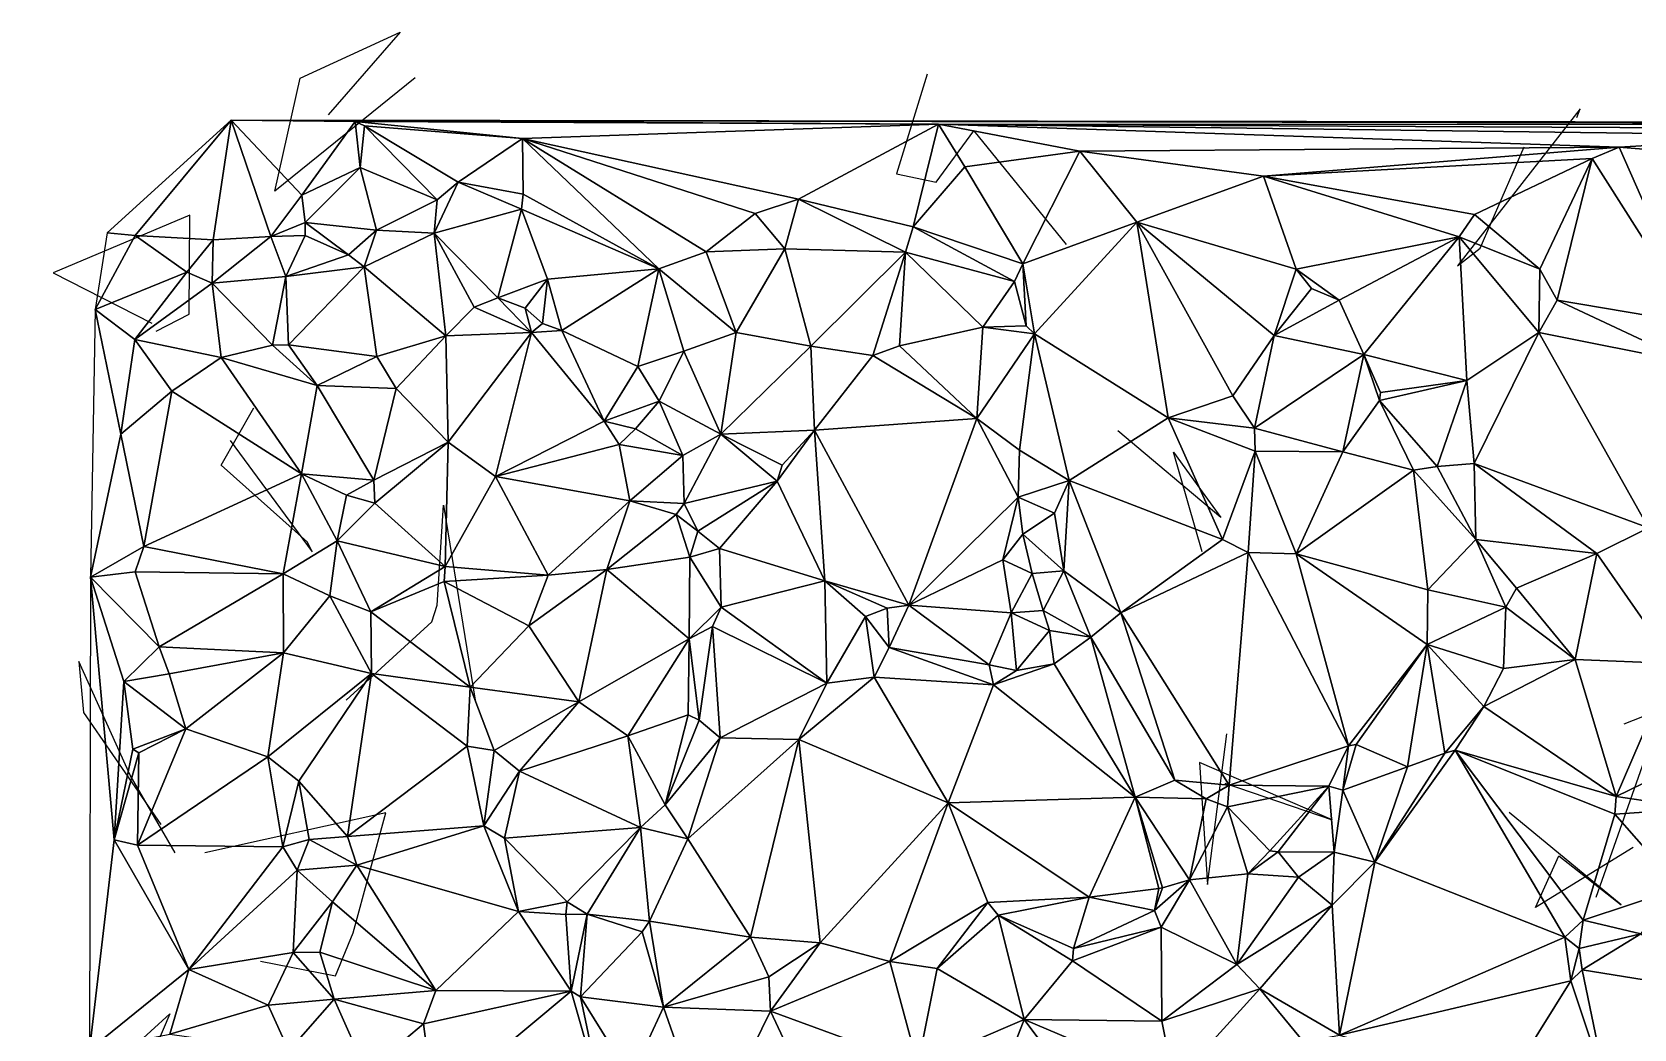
# Model space of a CAD drawing. Header units: metres. Extents: x -15.7 to 15.9, y -15.7 to 15.8.
# Drawn here: x -15.53 to -0.81, y 6.62 to 15.79 of the extents above; entities that cross this region are included whole.
import ezdxf

# ---------------------------------------------------------------- set-up
doc = ezdxf.new("R2010")
doc.units = ezdxf.units.M
doc.layers.add('CRACKS', color=1, linetype='Continuous')
doc.layers.add('STREET_MESH', color=7, linetype='Continuous')

msp = doc.modelspace()

# ---------------------------------------------------------------- linework, layer by layer
at = {"layer": 'CRACKS'}
for points in [[(-12.009, 15.366, 0.1), (-13.298, 14.326, 0.1), (-13.065, 15.365, 0.1), (-12.146, 15.788, 0.1), (-12.806, 15.026, 0.1)], [(-7.306, 15.402, 0.1), (-7.587, 14.483, 0.1), (-7.221, 14.408, 0.1), (-6.875, 14.88, 0.1), (-6.028, 13.836, 0.1)], [(-1.336, 15.003, 0.1), (-1.304, 15.082, 0.1), (-2.432, 13.64, 0.1), (-2.223, 13.8, 0.1), (-1.819, 14.734, 0.1)], [(-14.389, 13.039, 0.1), (-14.086, 13.196, 0.1), (-14.079, 14.105, 0.1), (-15.333, 13.573, 0.1), (-14.429, 13.113, 0.1)], [(-13.708, 12.032, 0.1), (-12.954, 11.011, 0.1), (-12.997, 11.099, 0.1), (-13.791, 11.807, 0.1), (-13.491, 12.335, 0.1)], [(-4.777, 11.01, 0.1), (-5.041, 11.925, 0.1), (-4.754, 11.529, 0.1), (-4.608, 11.324, 0.1), (-5.553, 12.123, 0.1)], [(-12.643, 9.647, 0.1), (-11.854, 10.365, 0.1), (-11.805, 10.52, 0.1), (-11.747, 11.44, 0.1), (-11.455, 9.629, 0.1)], [(-14.213, 8.243, 0.1), (-14.626, 8.957, 0.1), (-15.098, 10.001, 0.1), (-15.056, 9.533, 0.1), (-14.344, 8.502, 0.1)], [(-1.159, 7.834, 0.1), (-0.532, 9.616, 0.1), (-0.272, 8.078, 0.1), (-0.274, 9.674, 0.1), (-0.904, 9.425, 0.1)], [(-4.569, 8.883, 0.1), (-3.585, 8.546, 0.1), (-4.803, 9.073, 0.1), (-4.729, 7.953, 0.1), (-4.553, 9.338, 0.1)], [(-13.43, 7.248, 0.1), (-12.74, 7.113, 0.1), (-12.578, 7.507, 0.1), (-12.279, 8.611, 0.1), (-13.941, 8.243, 0.1)], [(-0.82, 8.291, 0.1), (-1.716, 7.74, 0.1), (-1.502, 8.215, 0.1), (-0.928, 7.765, 0.1), (-1.958, 8.613, 0.1)], [(-15.528, 6.218, 0.1), (-14.549, 5.426, 0.1), (-15.483, 5.649, 0.1), (-14.261, 6.762, 0.1), (-14.857, 5.365, 0.1)]]:
    msp.add_polyline3d(points, dxfattribs=at)
at = {"layer": 'STREET_MESH'}
for points in [[(-14.837, 13.943), (-14.581, 13.919), (-13.699, 14.979)], [(-14.581, 13.919), (-13.864, 13.877), (-13.699, 14.979)], [(-13.864, 13.877), (-13.334, 13.91), (-13.699, 14.979)], [(7.22, 14.937), (10.998, 14.948), (-13.699, 14.979)], [(-7.201, 14.941), (7.22, 14.937), (-13.699, 14.979)], [(-12.56, 14.966), (-7.201, 14.941), (-13.699, 14.979)], [(-13.334, 13.91), (-13.049, 14.289), (-13.699, 14.979)], [(-13.049, 14.289), (-12.56, 14.966), (-13.699, 14.979)], [(-13.049, 14.289), (-12.514, 14.542), (-12.56, 14.966)], [(-7.201, 14.941), (-12.56, 14.966), (-11.021, 14.809)], [(-12.56, 14.966), (-12.475, 14.927), (-11.021, 14.809)], [(-12.514, 14.542), (-12.475, 14.927), (-12.56, 14.966)], [(-11.805, 14.245), (-12.475, 14.927), (-12.514, 14.542)], [(-12.475, 14.927), (-11.613, 14.408), (-11.021, 14.809)], [(-12.475, 14.927), (-11.805, 14.245), (-11.613, 14.408)], [(-8.486, 14.252), (-7.201, 14.941), (-11.021, 14.809)], [(-8.486, 14.252), (-7.434, 13.998), (-7.201, 14.941)], [(-7.201, 14.941), (-7.434, 13.998), (-6.96, 14.548)], [(-7.201, 14.941), (-0.947, 14.73), (0.824, 14.838)], [(-7.201, 14.941), (-5.902, 14.693), (-0.947, 14.73)], [(-5.902, 14.693), (-7.201, 14.941), (-6.96, 14.548)], [(1.564, 14.897), (-7.201, 14.941), (0.824, 14.838)], [(-7.201, 14.941), (1.564, 14.897), (7.22, 14.937)], [(-11.613, 14.408), (-11.017, 14.297), (-11.021, 14.809)], [(-9.771, 13.611), (-9.335, 13.768), (-11.021, 14.809)], [(-9.335, 13.768), (-8.884, 14.12), (-11.021, 14.809)], [(-8.884, 14.12), (-8.486, 14.252), (-11.021, 14.809)], [(-11.017, 14.297), (-9.771, 13.611), (-11.021, 14.809)], [(-0.947, 14.73), (-5.902, 14.693), (-4.215, 14.463)], [(-1.194, 14.625), (-0.947, 14.73), (-4.215, 14.463)], [(-1.194, 14.625), (-0.232, 13.105), (-0.947, 14.73)], [(-0.947, 14.73), (0.129, 14.642), (0.824, 14.838)], [(-0.232, 13.105), (0.129, 14.642), (-0.947, 14.73)], [(-6.425, 13.656), (-5.902, 14.693), (-6.96, 14.548)], [(-5.902, 14.693), (-6.425, 13.656), (-5.378, 14.04)], [(-5.902, 14.693), (-5.378, 14.04), (-4.215, 14.463)], [(-2.275, 14.111), (-1.194, 14.625), (-4.215, 14.463)], [(-1.675, 13.607), (-1.194, 14.625), (-2.275, 14.111)], [(-1.675, 13.607), (-1.518, 13.322), (-1.194, 14.625)], [(-1.518, 13.322), (-0.232, 13.105), (-1.194, 14.625)], [(-13.018, 14.037), (-12.514, 14.542), (-13.049, 14.289)], [(-12.514, 14.542), (-13.018, 14.037), (-12.362, 13.968)], [(-11.805, 14.245), (-12.514, 14.542), (-12.362, 13.968)], [(-7.434, 13.998), (-6.425, 13.656), (-6.96, 14.548)], [(-5.378, 14.04), (-3.915, 13.607), (-4.215, 14.463)], [(-2.417, 13.904), (-2.275, 14.111), (-4.215, 14.463)], [(-3.915, 13.607), (-2.417, 13.904), (-4.215, 14.463)], [(-13.018, 14.037), (-13.049, 14.289), (-13.334, 13.91)], [(-11.03, 14.161), (-11.613, 14.408), (-11.834, 13.939)], [(-11.613, 14.408), (-11.805, 14.245), (-11.834, 13.939)], [(-11.017, 14.297), (-11.613, 14.408), (-11.03, 14.161)], [(-11.017, 14.297), (-11.03, 14.161), (-9.771, 13.611)], [(-11.834, 13.939), (-11.805, 14.245), (-12.362, 13.968)], [(-11.249, 13.346), (-11.03, 14.161), (-11.834, 13.939)], [(-11.03, 14.161), (-11.249, 13.346), (-10.791, 13.516)], [(-9.771, 13.611), (-11.03, 14.161), (-10.791, 13.516)], [(-8.884, 14.12), (-8.613, 13.794), (-8.486, 14.252)], [(-8.486, 14.252), (-8.613, 13.794), (-7.504, 13.763)], [(-7.434, 13.998), (-8.486, 14.252), (-7.504, 13.763)], [(-13.018, 13.919), (-13.018, 14.037), (-13.334, 13.91)], [(-13.018, 14.037), (-12.62, 13.741), (-12.362, 13.968)], [(-13.018, 14.037), (-13.018, 13.919), (-12.62, 13.741)], [(-8.613, 13.794), (-8.884, 14.12), (-9.335, 13.768)], [(-6.502, 13.495), (-7.434, 13.998), (-7.504, 13.763)], [(-6.425, 13.656), (-7.434, 13.998), (-6.502, 13.495)], [(-6.425, 13.656), (-6.317, 13.015), (-5.378, 14.04)], [(-6.317, 13.015), (-5.091, 12.243), (-5.378, 14.04)], [(-4.497, 12.445), (-4.117, 12.999), (-5.378, 14.04)], [(-5.091, 12.243), (-4.497, 12.445), (-5.378, 14.04)], [(-4.117, 12.999), (-3.915, 13.607), (-5.378, 14.04)], [(-2.417, 13.904), (-1.675, 13.607), (-2.275, 14.111)], [(-14.947, 13.238), (-14.581, 13.919), (-14.837, 13.943)], [(-14.581, 13.919), (-14.947, 13.238), (-14.107, 13.58)], [(-13.864, 13.877), (-14.581, 13.919), (-14.107, 13.58)], [(-13.872, 13.478), (-13.864, 13.877), (-14.107, 13.58)], [(-13.864, 13.877), (-13.872, 13.478), (-13.334, 13.91)], [(-13.872, 13.478), (-13.195, 13.541), (-13.334, 13.91)], [(-13.195, 13.541), (-13.018, 13.919), (-13.334, 13.91)], [(-13.018, 13.919), (-13.195, 13.541), (-12.62, 13.741)], [(-12.62, 13.741), (-12.476, 13.629), (-12.362, 13.968)], [(-12.476, 13.629), (-11.834, 13.939), (-12.362, 13.968)], [(-12.476, 13.629), (-11.726, 12.995), (-11.834, 13.939)], [(-11.465, 13.26), (-11.249, 13.346), (-11.834, 13.939)], [(-11.726, 12.995), (-11.465, 13.26), (-11.834, 13.939)], [(-2.417, 13.904), (-3.915, 13.607), (-3.521, 13.324)], [(-3.293, 12.825), (-2.417, 13.904), (-3.521, 13.324)], [(-3.293, 12.825), (-2.348, 12.586), (-2.417, 13.904)], [(-2.348, 12.586), (-1.685, 13.025), (-2.417, 13.904)], [(-1.685, 13.025), (-1.675, 13.607), (-2.417, 13.904)], [(-13.195, 13.541), (-12.476, 13.629), (-12.62, 13.741)], [(-9.771, 13.611), (-9.06, 13.025), (-9.335, 13.768)], [(-9.06, 13.025), (-8.613, 13.794), (-9.335, 13.768)], [(-9.06, 13.025), (-8.373, 12.901), (-8.613, 13.794)], [(-8.613, 13.794), (-8.373, 12.901), (-7.504, 13.763)], [(-8.373, 12.901), (-7.804, 12.816), (-7.504, 13.763)], [(-7.504, 13.763), (-7.804, 12.816), (-7.559, 12.904)], [(-6.792, 13.076), (-7.504, 13.763), (-7.559, 12.904)], [(-6.792, 13.076), (-6.502, 13.495), (-7.504, 13.763)], [(-14.947, 13.238), (-14.585, 12.961), (-14.107, 13.58)], [(-14.585, 12.961), (-13.872, 13.478), (-14.107, 13.58)], [(-13.318, 12.909), (-13.195, 13.541), (-13.872, 13.478)], [(-13.195, 13.541), (-13.318, 12.909), (-13.173, 12.912)], [(-12.476, 13.629), (-13.195, 13.541), (-13.173, 12.912)], [(-12.361, 12.806), (-12.476, 13.629), (-13.173, 12.912)], [(-11.726, 12.995), (-12.476, 13.629), (-12.361, 12.806)], [(-10.662, 13.043), (-9.771, 13.611), (-10.791, 13.516)], [(-10.662, 13.043), (-9.962, 12.712), (-9.771, 13.611)], [(-9.771, 13.611), (-9.962, 12.712), (-9.541, 12.855)], [(-9.06, 13.025), (-9.771, 13.611), (-9.541, 12.855)], [(-6.394, 13.086), (-6.425, 13.656), (-6.502, 13.495)], [(-6.425, 13.656), (-6.394, 13.086), (-6.317, 13.015)], [(-3.774, 13.43), (-3.915, 13.607), (-4.117, 12.999)], [(-3.915, 13.607), (-3.774, 13.43), (-3.521, 13.324)], [(-1.518, 13.322), (-1.675, 13.607), (-1.685, 13.025)], [(-13.79, 12.797), (-13.872, 13.478), (-14.585, 12.961)], [(-13.318, 12.909), (-13.872, 13.478), (-13.79, 12.797)], [(-11.249, 13.346), (-10.998, 13.249), (-10.791, 13.516)], [(-10.998, 13.249), (-10.839, 13.108), (-10.791, 13.516)], [(-10.839, 13.108), (-10.662, 13.043), (-10.791, 13.516)], [(-6.792, 13.076), (-6.394, 13.086), (-6.502, 13.495)], [(-3.774, 13.43), (-4.117, 12.999), (-3.521, 13.324)], [(-11.726, 12.995), (-10.938, 13.026), (-11.465, 13.26)], [(-10.938, 13.026), (-11.249, 13.346), (-11.465, 13.26)], [(-11.249, 13.346), (-10.938, 13.026), (-10.998, 13.249)], [(-10.938, 13.026), (-10.839, 13.108), (-10.998, 13.249)], [(-4.117, 12.999), (-3.293, 12.825), (-3.521, 13.324)], [(-0.29, 12.746), (-1.518, 13.322), (-1.685, 13.025)], [(-1.518, 13.322), (-0.29, 12.746), (-0.232, 13.105)], [(-14.947, 13.238), (-14.992, 10.777), (-14.713, 12.09)], [(-14.585, 12.961), (-14.947, 13.238), (-14.713, 12.09)], [(-10.839, 13.108), (-10.938, 13.026), (-10.662, 13.043)], [(-14.585, 12.961), (-14.713, 12.09), (-14.243, 12.488)], [(-13.79, 12.797), (-14.585, 12.961), (-14.243, 12.488)], [(-11.726, 12.995), (-12.361, 12.806), (-12.184, 12.51)], [(-11.706, 12.017), (-11.726, 12.995), (-12.184, 12.51)], [(-10.938, 13.026), (-11.726, 12.995), (-11.706, 12.017)], [(-10.938, 13.026), (-11.706, 12.017), (-11.271, 11.703)], [(-10.272, 12.212), (-10.938, 13.026), (-11.271, 11.703)], [(-10.938, 13.026), (-10.272, 12.212), (-10.662, 13.043)], [(-10.272, 12.212), (-9.962, 12.712), (-10.662, 13.043)], [(-9.2, 12.092), (-9.06, 13.025), (-9.541, 12.855)], [(-9.06, 13.025), (-9.2, 12.092), (-8.373, 12.901)], [(-6.849, 12.235), (-6.792, 13.076), (-7.559, 12.904)], [(-6.792, 13.076), (-6.849, 12.235), (-6.317, 13.015)], [(-6.849, 12.235), (-6.455, 11.943), (-6.317, 13.015)], [(-6.394, 13.086), (-6.792, 13.076), (-6.317, 13.015)], [(-6.317, 13.015), (-6.455, 11.943), (-6.001, 11.665)], [(-5.091, 12.243), (-6.317, 13.015), (-6.001, 11.665)], [(-4.296, 12.147), (-4.117, 12.999), (-4.497, 12.445)], [(-4.296, 12.147), (-3.293, 12.825), (-4.117, 12.999)], [(-2.348, 12.586), (-2.279, 11.823), (-1.685, 13.025)], [(-1.685, 13.025), (-2.279, 11.823), (-0.678, 11.232)], [(-0.29, 12.746), (-1.685, 13.025), (-0.678, 11.232)], [(-12.908, 12.54), (-13.318, 12.909), (-13.79, 12.797)], [(-13.318, 12.909), (-12.908, 12.54), (-13.173, 12.912)], [(-12.908, 12.54), (-12.361, 12.806), (-13.173, 12.912)], [(-12.361, 12.806), (-12.908, 12.54), (-12.184, 12.51)], [(-9.962, 12.712), (-9.767, 12.394), (-9.541, 12.855)], [(-9.767, 12.394), (-9.2, 12.092), (-9.541, 12.855)], [(-9.2, 12.092), (-8.34, 12.128), (-8.373, 12.901)], [(-8.34, 12.128), (-7.804, 12.816), (-8.373, 12.901)], [(-7.804, 12.816), (-8.34, 12.128), (-6.849, 12.235)], [(-7.804, 12.816), (-6.849, 12.235), (-7.559, 12.904)], [(-3.487, 11.93), (-3.293, 12.825), (-4.296, 12.147)], [(-3.487, 11.93), (-3.15, 12.401), (-3.293, 12.825)], [(-3.293, 12.825), (-3.141, 12.476), (-2.348, 12.586)], [(-3.15, 12.401), (-3.141, 12.476), (-3.293, 12.825)], [(-13.054, 11.727), (-13.79, 12.797), (-14.243, 12.488)], [(-12.908, 12.54), (-13.79, 12.797), (-13.054, 11.727)], [(-10.272, 12.212), (-9.767, 12.394), (-9.962, 12.712)], [(-12.388, 11.668), (-12.908, 12.54), (-13.054, 11.727)], [(-12.908, 12.54), (-12.388, 11.668), (-12.184, 12.51)], [(-12.388, 11.668), (-11.706, 12.017), (-12.184, 12.51)], [(-3.141, 12.476), (-3.15, 12.401), (-2.348, 12.586)], [(-3.15, 12.401), (-2.619, 11.793), (-2.348, 12.586)], [(-2.348, 12.586), (-2.619, 11.793), (-2.279, 11.823)], [(-14.713, 12.09), (-14.502, 11.059), (-14.243, 12.488)], [(-14.502, 11.059), (-13.054, 11.727), (-14.243, 12.488)], [(-9.985, 12.139), (-9.767, 12.394), (-10.272, 12.212)], [(-9.767, 12.394), (-9.985, 12.139), (-9.55, 11.896)], [(-9.767, 12.394), (-9.55, 11.896), (-9.2, 12.092)], [(-5.091, 12.243), (-4.296, 12.147), (-4.497, 12.445)], [(-2.836, 11.761), (-3.15, 12.401), (-3.487, 11.93)], [(-2.836, 11.761), (-2.619, 11.793), (-3.15, 12.401)], [(-8.34, 12.128), (-7.474, 10.52), (-6.849, 12.235)], [(-7.474, 10.52), (-6.469, 11.512), (-6.849, 12.235)], [(-6.469, 11.512), (-6.455, 11.943), (-6.849, 12.235)], [(-4.59, 11.124), (-5.091, 12.243), (-6.001, 11.665)], [(-4.29, 11.935), (-5.091, 12.243), (-4.59, 11.124)], [(-4.296, 12.147), (-5.091, 12.243), (-4.29, 11.935)], [(-14.992, 10.777), (-14.502, 11.059), (-14.713, 12.09)], [(-10.134, 11.995), (-10.272, 12.212), (-11.271, 11.703)], [(-9.985, 12.139), (-10.272, 12.212), (-10.134, 11.995)], [(-9.55, 11.896), (-9.985, 12.139), (-10.134, 11.995)], [(-9.2, 12.092), (-9.55, 11.896), (-9.538, 11.453)], [(-8.682, 11.659), (-9.2, 12.092), (-9.538, 11.453)], [(-8.34, 12.128), (-9.2, 12.092), (-8.638, 11.807)], [(-9.2, 12.092), (-8.682, 11.659), (-8.638, 11.807)], [(-8.34, 12.128), (-8.682, 11.659), (-8.245, 10.742)], [(-8.682, 11.659), (-8.34, 12.128), (-8.638, 11.807)], [(-7.474, 10.52), (-8.34, 12.128), (-8.245, 10.742)], [(-3.487, 11.93), (-4.296, 12.147), (-4.29, 11.935)], [(-12.378, 11.457), (-11.706, 12.017), (-12.388, 11.668)], [(-11.706, 12.017), (-12.378, 11.457), (-11.734, 10.875)], [(-11.271, 11.703), (-11.706, 12.017), (-11.734, 10.875)], [(-10.035, 11.478), (-10.134, 11.995), (-11.271, 11.703)], [(-10.035, 11.478), (-9.55, 11.896), (-10.134, 11.995)], [(-6.455, 11.943), (-6.469, 11.512), (-6.001, 11.665)], [(-4.355, 11.004), (-4.29, 11.935), (-4.59, 11.124)], [(-4.355, 11.004), (-3.914, 10.99), (-4.29, 11.935)], [(-3.914, 10.99), (-3.487, 11.93), (-4.29, 11.935)], [(-2.836, 11.761), (-3.487, 11.93), (-3.914, 10.99)], [(-9.55, 11.896), (-10.035, 11.478), (-9.538, 11.453)], [(-2.619, 11.793), (-2.836, 11.761), (-2.264, 11.124)], [(-2.279, 11.823), (-2.619, 11.793), (-2.264, 11.124)], [(-2.279, 11.823), (-1.151, 10.994), (-0.678, 11.232)], [(-1.151, 10.994), (-2.279, 11.823), (-2.264, 11.124)], [(-14.502, 11.059), (-13.222, 10.808), (-13.054, 11.727)], [(-13.222, 10.808), (-12.724, 11.111), (-13.054, 11.727)], [(-12.724, 11.111), (-12.639, 11.531), (-13.054, 11.727)], [(-12.639, 11.531), (-12.388, 11.668), (-13.054, 11.727)], [(-12.378, 11.457), (-12.388, 11.668), (-12.639, 11.531)], [(-10.787, 10.795), (-11.271, 11.703), (-11.734, 10.875)], [(-10.787, 10.795), (-10.035, 11.478), (-11.271, 11.703)], [(-9.412, 11.199), (-8.682, 11.659), (-9.538, 11.453)], [(-8.682, 11.659), (-9.412, 11.199), (-9.211, 11.041)], [(-8.682, 11.659), (-9.211, 11.041), (-8.245, 10.742)], [(-6.469, 11.512), (-6.135, 11.366), (-6.001, 11.665)], [(-6.135, 11.366), (-6.05, 10.835), (-6.001, 11.665)], [(-6.05, 10.835), (-5.526, 10.449), (-6.001, 11.665)], [(-5.526, 10.449), (-4.59, 11.124), (-6.001, 11.665)], [(-2.836, 11.761), (-3.914, 10.99), (-2.704, 10.662)], [(-2.264, 11.124), (-2.836, 11.761), (-2.704, 10.662)], [(-12.378, 11.457), (-12.639, 11.531), (-12.724, 11.111)], [(-6.608, 10.935), (-6.469, 11.512), (-7.474, 10.52)], [(-6.427, 11.173), (-6.469, 11.512), (-6.608, 10.935)], [(-6.427, 11.173), (-6.135, 11.366), (-6.469, 11.512)], [(-12.378, 11.457), (-12.724, 11.111), (-11.734, 10.875)], [(-10.035, 11.478), (-10.787, 10.795), (-10.246, 10.848)], [(-10.035, 11.478), (-10.246, 10.848), (-9.61, 11.353)], [(-10.246, 10.848), (-9.486, 10.961), (-9.61, 11.353)], [(-10.035, 11.478), (-9.61, 11.353), (-9.538, 11.453)], [(-9.61, 11.353), (-9.412, 11.199), (-9.538, 11.453)], [(-9.486, 10.961), (-9.412, 11.199), (-9.61, 11.353)], [(-6.135, 11.366), (-6.427, 11.173), (-6.05, 10.835)], [(-9.412, 11.199), (-9.486, 10.961), (-9.211, 11.041)], [(-1.151, 10.994), (-0.449, 9.982), (-0.678, 11.232)], [(-14.58, 10.826), (-14.502, 11.059), (-14.992, 10.777)], [(-14.502, 11.059), (-14.58, 10.826), (-13.222, 10.808)], [(-12.791, 10.604), (-12.724, 11.111), (-13.222, 10.808)], [(-12.724, 11.111), (-12.791, 10.604), (-12.416, 10.459)], [(-11.734, 10.875), (-12.724, 11.111), (-12.416, 10.459)], [(-9.486, 10.961), (-9.198, 10.5), (-9.211, 11.041)], [(-9.211, 11.041), (-9.198, 10.5), (-8.245, 10.742)], [(-6.341, 10.811), (-6.427, 11.173), (-6.608, 10.935)], [(-6.427, 11.173), (-6.341, 10.811), (-6.05, 10.835)], [(-5.526, 10.449), (-4.355, 11.004), (-4.59, 11.124)], [(-1.988, 10.502), (-2.264, 11.124), (-2.704, 10.662)], [(-2.264, 11.124), (-1.988, 10.502), (-1.889, 10.677)], [(-1.151, 10.994), (-2.264, 11.124), (-1.889, 10.677)], [(-9.486, 10.961), (-10.246, 10.848), (-9.49, 10.211)], [(-9.198, 10.5), (-9.486, 10.961), (-9.49, 10.211)], [(-6.608, 10.935), (-7.474, 10.52), (-6.533, 10.448)], [(-6.341, 10.811), (-6.608, 10.935), (-6.533, 10.448)], [(-4.355, 11.004), (-5.526, 10.449), (-4.53, 8.866)], [(-4.355, 11.004), (-4.53, 8.866), (-3.433, 9.228)], [(-3.914, 10.99), (-4.355, 11.004), (-3.433, 9.228)], [(-3.914, 10.99), (-2.711, 10.157), (-2.704, 10.662)], [(-2.711, 10.157), (-3.914, 10.99), (-3.433, 9.228)], [(-1.352, 10.019), (-1.151, 10.994), (-1.889, 10.677)], [(-0.449, 9.982), (-1.151, 10.994), (-1.352, 10.019)], [(-14.772, 8.362), (-14.992, 10.777), (-14.999, 6.432)], [(-14.359, 10.137), (-14.58, 10.826), (-14.992, 10.777)], [(-14.359, 10.137), (-14.992, 10.777), (-14.685, 9.818)], [(-14.992, 10.777), (-14.772, 8.362), (-14.685, 9.818)], [(-14.58, 10.826), (-14.359, 10.137), (-13.222, 10.808)], [(-14.359, 10.137), (-13.217, 10.083), (-13.222, 10.808)], [(-13.217, 10.083), (-12.791, 10.604), (-13.222, 10.808)], [(-11.742, 10.737), (-11.734, 10.875), (-12.416, 10.459)], [(-11.742, 10.737), (-10.787, 10.795), (-11.734, 10.875)], [(-10.965, 10.329), (-10.787, 10.795), (-11.742, 10.737)], [(-10.246, 10.848), (-10.965, 10.329), (-10.506, 9.632)], [(-10.787, 10.795), (-10.965, 10.329), (-10.246, 10.848)], [(-10.246, 10.848), (-10.506, 9.632), (-9.49, 10.211)], [(-6.24, 10.471), (-6.341, 10.811), (-6.533, 10.448)], [(-6.341, 10.811), (-6.24, 10.471), (-6.05, 10.835)], [(-6.24, 10.471), (-5.802, 10.226), (-6.05, 10.835)], [(-5.802, 10.226), (-5.526, 10.449), (-6.05, 10.835)], [(-13.217, 10.083), (-12.41, 9.892), (-12.791, 10.604)], [(-12.791, 10.604), (-12.41, 9.892), (-12.416, 10.459)], [(-11.504, 9.765), (-11.742, 10.737), (-12.416, 10.459)], [(-10.965, 10.329), (-11.742, 10.737), (-11.504, 9.765)], [(-9.198, 10.5), (-8.225, 9.802), (-8.245, 10.742)], [(-8.225, 9.802), (-7.872, 10.415), (-8.245, 10.742)], [(-7.671, 10.492), (-7.474, 10.52), (-8.245, 10.742)], [(-7.872, 10.415), (-7.671, 10.492), (-8.245, 10.742)], [(-2.711, 10.157), (-1.988, 10.502), (-2.704, 10.662)], [(-1.988, 10.502), (-1.352, 10.019), (-1.889, 10.677)], [(-12.41, 9.892), (-11.504, 9.765), (-12.416, 10.459)], [(-9.277, 10.325), (-9.198, 10.5), (-9.49, 10.211)], [(-9.198, 10.5), (-9.277, 10.325), (-8.225, 9.802)], [(-7.655, 10.132), (-7.671, 10.492), (-7.872, 10.415)], [(-7.671, 10.492), (-7.655, 10.132), (-7.474, 10.52)], [(-7.655, 10.132), (-6.736, 9.972), (-7.474, 10.52)], [(-7.474, 10.52), (-6.736, 9.972), (-6.533, 10.448)], [(-6.181, 10.288), (-6.24, 10.471), (-6.533, 10.448)], [(-6.24, 10.471), (-6.181, 10.288), (-5.802, 10.226)], [(-1.988, 10.502), (-2.711, 10.157), (-2.01, 9.936)], [(-1.352, 10.019), (-1.988, 10.502), (-2.01, 9.936)], [(-10.506, 9.632), (-10.965, 10.329), (-11.504, 9.765)], [(-9.398, 9.464), (-9.277, 10.325), (-9.49, 10.211)], [(-9.398, 9.464), (-9.205, 9.299), (-9.277, 10.325)], [(-9.277, 10.325), (-9.205, 9.299), (-8.225, 9.802)], [(-7.792, 9.859), (-7.872, 10.415), (-8.225, 9.802)], [(-7.792, 9.859), (-7.655, 10.132), (-7.872, 10.415)], [(-6.736, 9.972), (-6.483, 9.918), (-6.533, 10.448)], [(-6.483, 9.918), (-6.181, 10.288), (-6.533, 10.448)], [(-5.526, 10.449), (-5.802, 10.226), (-5.03, 8.911)], [(-4.53, 8.866), (-5.526, 10.449), (-5.03, 8.911)], [(-10.506, 9.632), (-10.055, 9.32), (-9.49, 10.211)], [(-10.055, 9.32), (-9.501, 9.513), (-9.49, 10.211)], [(-9.501, 9.513), (-9.398, 9.464), (-9.49, 10.211)], [(-6.181, 10.288), (-6.483, 9.918), (-6.139, 9.981)], [(-6.181, 10.288), (-6.139, 9.981), (-5.802, 10.226)], [(-5.802, 10.226), (-6.139, 9.981), (-5.393, 8.756)], [(-5.802, 10.226), (-5.393, 8.756), (-5.03, 8.911)], [(-3.362, 9.239), (-2.711, 10.157), (-3.433, 9.228)], [(-2.892, 9.034), (-2.711, 10.157), (-3.362, 9.239)], [(-2.892, 9.034), (-2.548, 9.158), (-2.711, 10.157)], [(-2.01, 9.936), (-2.711, 10.157), (-2.19, 9.588)], [(-2.711, 10.157), (-2.548, 9.158), (-2.19, 9.588)], [(-14.268, 9.887), (-14.359, 10.137), (-14.685, 9.818)], [(-14.268, 9.887), (-13.217, 10.083), (-14.359, 10.137)], [(-13.217, 10.083), (-14.268, 9.887), (-14.115, 9.383)], [(-13.217, 10.083), (-14.115, 9.383), (-13.361, 9.125)], [(-12.41, 9.892), (-13.217, 10.083), (-13.361, 9.125)], [(-7.655, 10.132), (-7.792, 9.859), (-6.696, 9.787)], [(-6.736, 9.972), (-7.655, 10.132), (-6.696, 9.787)], [(-1.352, 10.019), (-2.01, 9.936), (-2.19, 9.588)], [(-0.975, 8.761), (-1.352, 10.019), (-2.19, 9.588)], [(-0.449, 9.982), (-1.352, 10.019), (-0.975, 8.761)], [(-14.115, 9.383), (-14.268, 9.887), (-14.685, 9.818)], [(-13.077, 8.902), (-12.41, 9.892), (-13.361, 9.125)], [(-12.41, 9.892), (-13.077, 8.902), (-12.629, 8.394)], [(-12.41, 9.892), (-12.629, 8.394), (-11.53, 9.225)], [(-12.41, 9.892), (-11.53, 9.225), (-11.504, 9.765)], [(-6.483, 9.918), (-6.736, 9.972), (-6.696, 9.787)], [(-6.139, 9.981), (-6.696, 9.787), (-5.393, 8.756)], [(-6.139, 9.981), (-6.483, 9.918), (-6.696, 9.787)], [(-0.449, 9.982), (-0.975, 8.761), (0, 9.237)], [(-14.685, 9.818), (-14.772, 8.362), (-14.603, 9.196)], [(-14.115, 9.383), (-14.685, 9.818), (-14.603, 9.196)], [(-11.504, 9.765), (-11.53, 9.225), (-11.281, 9.184)], [(-10.506, 9.632), (-11.504, 9.765), (-11.281, 9.184)], [(-8.225, 9.802), (-9.205, 9.299), (-8.484, 9.285)], [(-7.792, 9.859), (-8.225, 9.802), (-8.484, 9.285)], [(-7.112, 8.703), (-7.792, 9.859), (-8.484, 9.285)], [(-7.792, 9.859), (-7.112, 8.703), (-6.696, 9.787)], [(-6.696, 9.787), (-7.112, 8.703), (-5.393, 8.756)], [(-11.051, 8.994), (-10.506, 9.632), (-11.281, 9.184)], [(-10.055, 9.32), (-10.506, 9.632), (-11.051, 8.994)], [(-2.548, 9.158), (-2.453, 9.186), (-2.19, 9.588)], [(-2.453, 9.186), (-0.975, 8.761), (-2.19, 9.588)], [(-9.501, 9.513), (-10.055, 9.32), (-9.713, 8.683)], [(-9.398, 9.464), (-9.501, 9.513), (-9.713, 8.683)], [(-9.205, 9.299), (-9.398, 9.464), (-9.713, 8.683)], [(-14.546, 9.161), (-14.115, 9.383), (-14.603, 9.196)], [(-14.115, 9.383), (-14.558, 8.315), (-13.361, 9.125)], [(-14.546, 9.161), (-14.558, 8.315), (-14.115, 9.383)], [(-9.937, 8.477), (-10.055, 9.32), (-11.051, 8.994)], [(-10.055, 9.32), (-9.937, 8.477), (-9.713, 8.683)], [(-9.502, 8.372), (-9.205, 9.299), (-9.713, 8.683)], [(-9.205, 9.299), (-9.502, 8.372), (-8.484, 9.285)], [(-8.484, 9.285), (-9.502, 8.372), (-8.929, 7.468)], [(-8.288, 7.415), (-8.484, 9.285), (-8.929, 7.468)], [(-8.288, 7.415), (-7.112, 8.703), (-8.484, 9.285)], [(-14.772, 8.362), (-14.546, 9.161), (-14.603, 9.196)], [(-14.546, 9.161), (-14.772, 8.362), (-14.558, 8.315)], [(-14.558, 8.315), (-13.224, 8.299), (-13.361, 9.125)], [(-13.224, 8.299), (-13.077, 8.902), (-13.361, 9.125)], [(-11.53, 9.225), (-12.629, 8.394), (-11.376, 8.492)], [(-11.53, 9.225), (-11.376, 8.492), (-11.281, 9.184)], [(-11.376, 8.492), (-11.051, 8.994), (-11.281, 9.184)], [(-4.53, 8.866), (-3.616, 8.855), (-3.433, 9.228)], [(-3.616, 8.855), (-3.486, 8.818), (-3.433, 9.228)], [(-3.486, 8.818), (-2.892, 9.034), (-3.362, 9.239)], [(-3.486, 8.818), (-3.362, 9.239), (-3.433, 9.228)], [(-1.445, 7.469), (-2.453, 9.186), (-3.193, 8.158)], [(-2.453, 9.186), (-2.548, 9.158), (-3.193, 8.158)], [(-2.548, 9.158), (-2.892, 9.034), (-3.193, 8.158)], [(-0.975, 8.761), (-2.453, 9.186), (-0.987, 8.599)], [(-2.453, 9.186), (-1.279, 7.625), (-0.987, 8.599)], [(-1.279, 7.625), (-2.453, 9.186), (-1.445, 7.469)], [(-0.975, 8.761), (-0.231, 8.651), (0, 9.237)], [(-11.051, 8.994), (-11.376, 8.492), (-11.188, 8.377)], [(-9.937, 8.477), (-11.051, 8.994), (-11.188, 8.377)], [(-2.892, 9.034), (-3.486, 8.818), (-3.193, 8.158)], [(-12.983, 8.366), (-13.077, 8.902), (-13.224, 8.299)], [(-13.077, 8.902), (-12.983, 8.366), (-12.629, 8.394)], [(-5.393, 8.756), (-4.74, 8.739), (-5.03, 8.911)], [(-4.74, 8.739), (-4.53, 8.866), (-5.03, 8.911)], [(-4.53, 8.866), (-4.74, 8.739), (-4.544, 8.665)], [(-3.616, 8.855), (-4.53, 8.866), (-4.544, 8.665)], [(-3.616, 8.855), (-4.544, 8.665), (-4.155, 8.262)], [(-4.079, 8.253), (-3.616, 8.855), (-4.155, 8.262)], [(-3.566, 8.248), (-3.616, 8.855), (-4.079, 8.253)], [(-3.486, 8.818), (-3.616, 8.855), (-3.566, 8.248)], [(-9.937, 8.477), (-9.502, 8.372), (-9.713, 8.683)], [(-7.112, 8.703), (-8.288, 7.415), (-7.647, 7.245)], [(-6.747, 7.786), (-7.112, 8.703), (-7.647, 7.245)], [(-7.112, 8.703), (-5.815, 7.837), (-5.393, 8.756)], [(-7.112, 8.703), (-6.747, 7.786), (-5.815, 7.837)], [(-5.393, 8.756), (-5.815, 7.837), (-5.175, 7.914)], [(-4.894, 7.995), (-4.74, 8.739), (-5.393, 8.756)], [(-5.142, 7.921), (-5.393, 8.756), (-5.175, 7.914)], [(-5.142, 7.921), (-4.894, 7.995), (-5.393, 8.756)], [(-4.74, 8.739), (-4.894, 7.995), (-4.544, 8.665)], [(-3.486, 8.818), (-3.566, 8.248), (-3.193, 8.158)], [(-0.231, 8.651), (-0.975, 8.761), (-0.987, 8.599)], [(-4.544, 8.665), (-4.894, 7.995), (-4.36, 8.05)], [(-4.544, 8.665), (-4.36, 8.05), (-4.155, 8.262)], [(-1.279, 7.625), (-0.391, 7.918), (-0.987, 8.599)], [(-0.391, 7.918), (-0.231, 8.651), (-0.987, 8.599)], [(-12.629, 8.394), (-12.983, 8.366), (-12.543, 8.129)], [(-11.376, 8.492), (-12.629, 8.394), (-12.543, 8.129)], [(-11.06, 7.704), (-11.376, 8.492), (-12.543, 8.129)], [(-11.376, 8.492), (-11.06, 7.704), (-11.188, 8.377)], [(-10.611, 7.794), (-9.937, 8.477), (-11.188, 8.377)], [(-9.937, 8.477), (-10.611, 7.794), (-10.429, 7.68)], [(-9.854, 7.616), (-9.937, 8.477), (-10.429, 7.68)], [(-9.854, 7.616), (-9.502, 8.372), (-9.937, 8.477)], [(-14.088, 7.17), (-14.772, 8.362), (-14.999, 6.432)], [(-14.558, 8.315), (-14.772, 8.362), (-14.088, 7.17)], [(-13.224, 8.299), (-14.558, 8.315), (-14.088, 7.17)], [(-13.093, 8.085), (-13.224, 8.299), (-14.088, 7.17)], [(-13.093, 8.085), (-12.983, 8.366), (-13.224, 8.299)], [(-12.983, 8.366), (-13.093, 8.085), (-12.543, 8.129)], [(-11.06, 7.704), (-10.611, 7.794), (-11.188, 8.377)], [(-9.502, 8.372), (-9.854, 7.616), (-8.929, 7.468)], [(-4.36, 8.05), (-4.079, 8.253), (-4.155, 8.262)], [(-4.079, 8.253), (-4.36, 8.05), (-3.893, 8.02)], [(-3.566, 8.248), (-4.079, 8.253), (-3.893, 8.02)], [(-3.583, 7.761), (-3.566, 8.248), (-3.893, 8.02)], [(-3.566, 8.248), (-3.583, 7.761), (-3.193, 8.158)], [(-13.093, 8.085), (-12.769, 7.792), (-12.543, 8.129)], [(-12.769, 7.792), (-11.818, 6.979), (-12.543, 8.129)], [(-11.818, 6.979), (-11.06, 7.704), (-12.543, 8.129)], [(-3.193, 8.158), (-3.583, 7.761), (-3.515, 6.567)], [(-1.445, 7.469), (-3.193, 8.158), (-3.515, 6.567)], [(-13.129, 7.327), (-13.093, 8.085), (-14.088, 7.17)], [(-12.769, 7.792), (-13.093, 8.085), (-13.129, 7.327)], [(-4.894, 7.995), (-5.215, 7.713), (-5.154, 7.561)], [(-4.894, 7.995), (-5.142, 7.921), (-5.215, 7.713)], [(-4.46, 7.216), (-4.894, 7.995), (-5.154, 7.561)], [(-4.894, 7.995), (-4.46, 7.216), (-4.36, 8.05)], [(-4.36, 8.05), (-4.46, 7.216), (-3.893, 8.02)], [(-4.46, 7.216), (-3.583, 7.761), (-3.893, 8.02)], [(-5.815, 7.837), (-6.747, 7.786), (-6.652, 7.67)], [(-5.961, 7.364), (-5.815, 7.837), (-6.652, 7.67)], [(-5.815, 7.837), (-5.961, 7.364), (-5.215, 7.713)], [(-5.815, 7.837), (-5.215, 7.713), (-5.175, 7.914)], [(-5.215, 7.713), (-5.142, 7.921), (-5.175, 7.914)], [(-1.279, 7.625), (-0.747, 7.5), (-0.391, 7.918)], [(-12.769, 7.792), (-13.129, 7.327), (-12.884, 7.331)], [(-12.769, 7.792), (-12.884, 7.331), (-11.818, 6.979)], [(-10.576, 6.972), (-11.06, 7.704), (-11.818, 6.979)], [(-10.624, 7.675), (-10.611, 7.794), (-11.06, 7.704)], [(-10.624, 7.675), (-11.06, 7.704), (-10.576, 6.972)], [(-10.611, 7.794), (-10.624, 7.675), (-10.429, 7.68)], [(-10.429, 7.68), (-10.624, 7.675), (-10.576, 6.972)], [(-10.489, 6.919), (-10.429, 7.68), (-10.576, 6.972)], [(-10.489, 6.919), (-9.922, 7.516), (-10.429, 7.68)], [(-9.922, 7.516), (-9.854, 7.616), (-10.429, 7.68)], [(-6.747, 7.786), (-7.647, 7.245), (-7.214, 7.179)], [(-6.652, 7.67), (-6.747, 7.786), (-7.214, 7.179)], [(-6.412, 6.712), (-6.652, 7.67), (-7.214, 7.179)], [(-5.969, 7.249), (-6.652, 7.67), (-6.412, 6.712)], [(-5.969, 7.249), (-5.961, 7.364), (-6.652, 7.67)], [(-5.215, 7.713), (-5.961, 7.364), (-5.154, 7.561)], [(-3.583, 7.761), (-4.46, 7.216), (-4.248, 6.993)], [(-3.583, 7.761), (-4.248, 6.993), (-3.515, 6.567)], [(-9.922, 7.516), (-10.489, 6.919), (-9.727, 6.823)], [(-9.854, 7.616), (-9.922, 7.516), (-9.727, 6.823)], [(-9.854, 7.616), (-9.727, 6.823), (-8.929, 7.468)], [(-5.969, 7.249), (-5.148, 6.696), (-5.154, 7.561)], [(-5.961, 7.364), (-5.969, 7.249), (-5.154, 7.561)], [(-5.148, 6.696), (-4.46, 7.216), (-5.154, 7.561)], [(-1.314, 7.365), (-1.279, 7.625), (-1.445, 7.469)], [(-1.314, 7.365), (-0.747, 7.5), (-1.279, 7.625)], [(-9.727, 6.823), (-8.758, 7.103), (-8.929, 7.468)], [(-8.758, 7.103), (-8.288, 7.415), (-8.929, 7.468)], [(-8.288, 7.415), (-8.758, 7.103), (-8.743, 6.787)], [(-7.647, 7.245), (-8.288, 7.415), (-8.743, 6.787)], [(-1.391, 7.066), (-1.445, 7.469), (-3.515, 6.567)], [(-1.314, 7.365), (-1.445, 7.469), (-1.391, 7.066)], [(-1.287, 7.168), (-1.314, 7.365), (-1.391, 7.066)], [(-0.747, 7.5), (-1.314, 7.365), (-1.287, 7.168)], [(-0.243, 6.999), (-0.747, 7.5), (-1.287, 7.168)], [(-13.359, 6.842), (-13.129, 7.327), (-14.088, 7.17)], [(-12.751, 6.897), (-13.129, 7.327), (-13.359, 6.842)], [(-13.129, 7.327), (-12.751, 6.897), (-12.884, 7.331)], [(-12.884, 7.331), (-12.751, 6.897), (-11.818, 6.979)], [(-7.647, 7.245), (-8.743, 6.787), (-7.39, 6.29)], [(-7.214, 7.179), (-7.647, 7.245), (-7.39, 6.29)], [(-5.148, 6.696), (-5.969, 7.249), (-6.412, 6.712)], [(-4.46, 7.216), (-5.148, 6.696), (-4.248, 6.993)], [(-14.262, 6.577), (-14.088, 7.17), (-14.999, 6.432)], [(-14.262, 6.577), (-13.359, 6.842), (-14.088, 7.17)], [(-8.758, 7.103), (-9.727, 6.823), (-8.743, 6.787)], [(-6.412, 6.712), (-7.214, 7.179), (-7.39, 6.29)], [(-1.979, 6.122), (-1.391, 7.066), (-3.515, 6.567)], [(-1.979, 6.122), (-1.059, 6.073), (-1.391, 7.066)], [(-1.059, 6.073), (-1.287, 7.168), (-1.391, 7.066)], [(-0.243, 6.999), (-1.287, 7.168), (-1.059, 6.073)], [(-12.751, 6.897), (-11.933, 6.671), (-11.818, 6.979)], [(-11.933, 6.671), (-10.576, 6.972), (-11.818, 6.979)], [(-11.933, 6.671), (-11.833, 5.922), (-10.576, 6.972)], [(-11.833, 5.922), (-10.29, 5.975), (-10.576, 6.972)], [(-10.29, 5.975), (-10.489, 6.919), (-10.576, 6.972)], [(-9.727, 6.823), (-10.489, 6.919), (-10.027, 6.175)], [(-10.489, 6.919), (-10.29, 5.975), (-10.027, 6.175)], [(-5.148, 6.696), (-5.036, 6.127), (-4.248, 6.993)], [(-5.036, 6.127), (-3.846, 6.505), (-4.248, 6.993)], [(-4.248, 6.993), (-3.846, 6.505), (-3.515, 6.567)], [(-0.243, 6.999), (-1.059, 6.073), (-0.898, 5.767)], [(0.452, 6.191), (-0.243, 6.999), (-0.898, 5.767)], [(-13.359, 6.842), (-14.262, 6.577), (-13.168, 6.423)], [(-12.751, 6.897), (-13.359, 6.842), (-13.168, 6.423)], [(-12.454, 6.231), (-12.751, 6.897), (-13.168, 6.423)], [(-11.933, 6.671), (-12.751, 6.897), (-12.454, 6.231)], [(-9.727, 6.823), (-10.027, 6.175), (-9.31, 5.633)], [(-8.743, 6.787), (-9.727, 6.823), (-9.31, 5.633)], [(-8.245, 5.723), (-8.743, 6.787), (-9.31, 5.633)], [(-8.743, 6.787), (-8.245, 5.723), (-7.39, 6.29)], [(-11.833, 5.922), (-11.933, 6.671), (-12.454, 6.231)], [(-6.78, 5.759), (-6.412, 6.712), (-7.39, 6.29)], [(-6.412, 6.712), (-6.78, 5.759), (-5.386, 5.335)], [(-5.036, 6.127), (-6.412, 6.712), (-5.386, 5.335)], [(-5.036, 6.127), (-5.148, 6.696), (-6.412, 6.712)]]:
    msp.add_3dface(points, dxfattribs=at)

doc.saveas('drawing.dxf')
